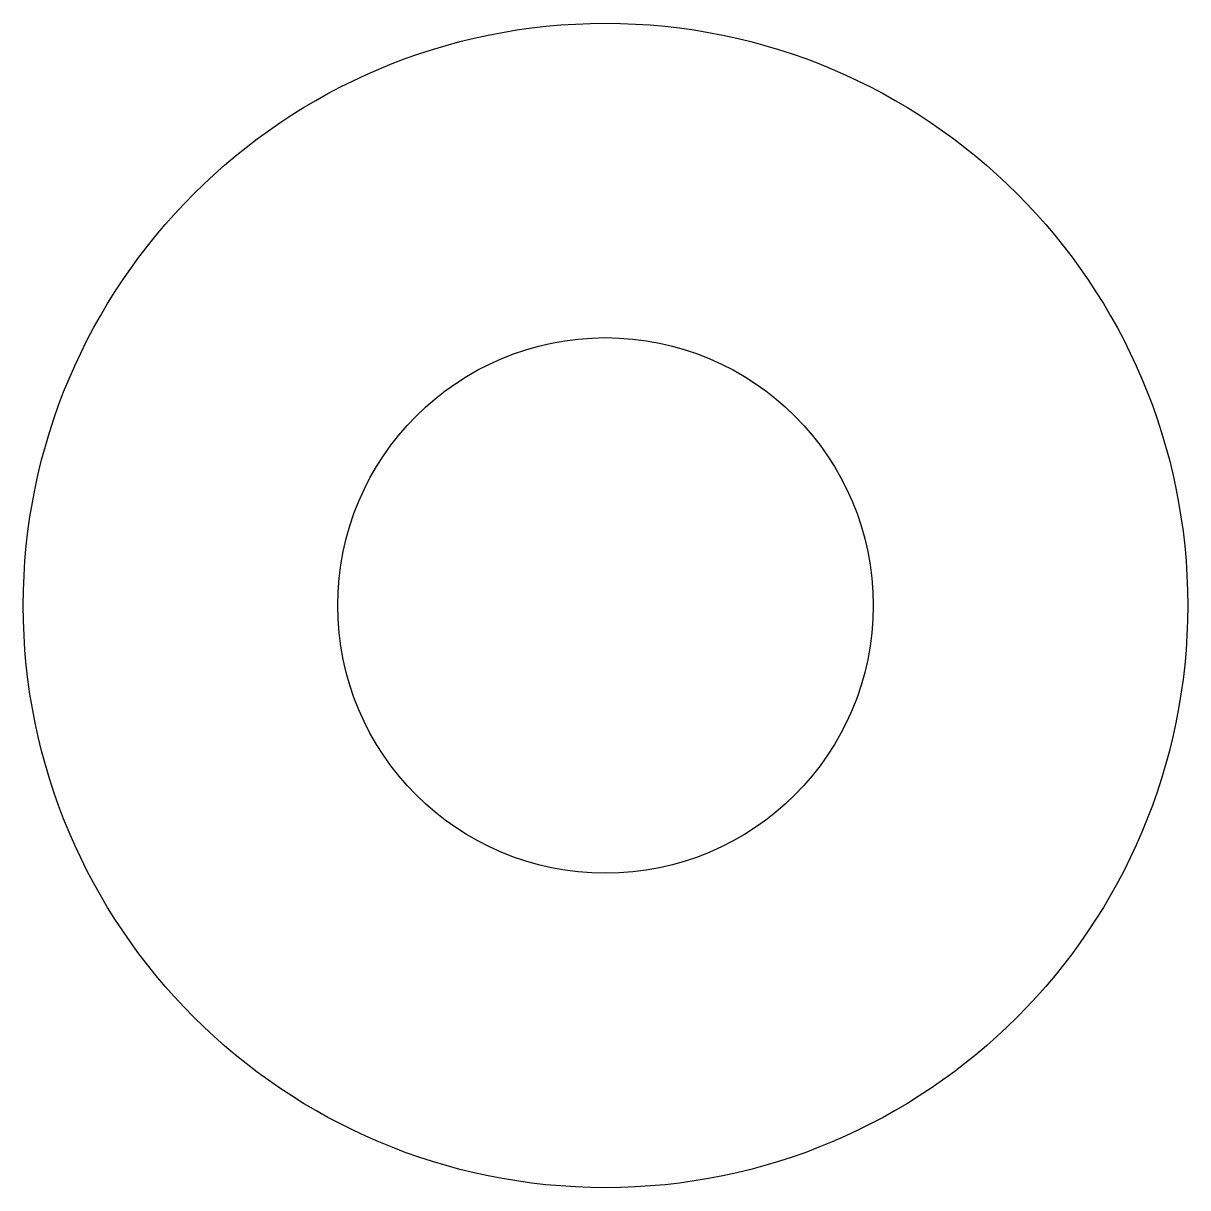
# Model space of a CAD drawing. Header units: millimetres. Extents: x 107 to 117, y -328.4 to -318.4.
import ezdxf

# ---------------------------------------------------------------- set-up
doc = ezdxf.new("R2010")
doc.units = ezdxf.units.MM
doc.layers.get('0').update_dxf_attribs({"linetype": 'CONTINUOUS'})

msp = doc.modelspace()

# ---------------------------------------------------------------- linework, layer by layer
for radius in [5, 2.3]:
    msp.add_circle((112, -323.354), radius)

doc.saveas('drawing.dxf')
